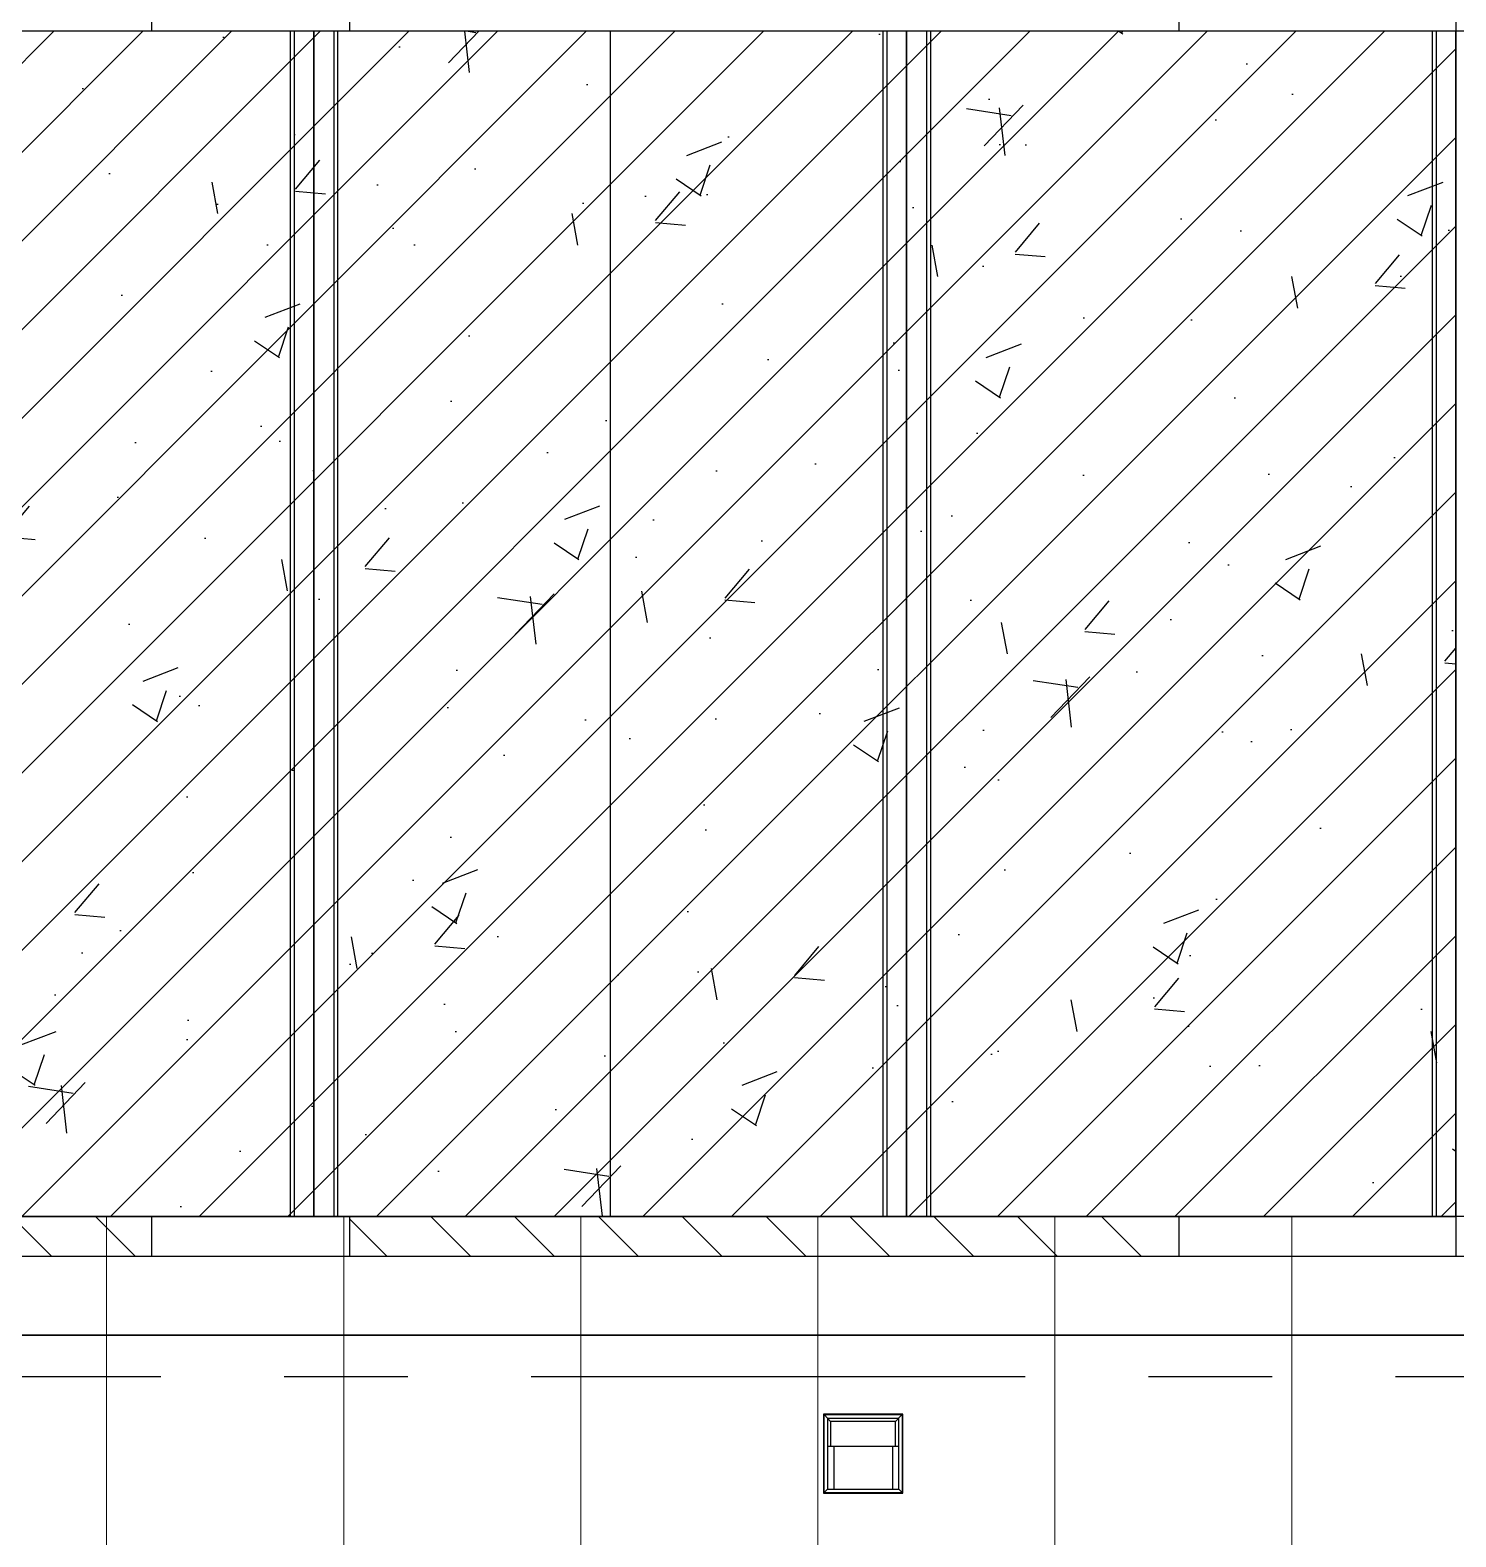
# Model space of a CAD drawing. Header units: millimetres. Extents: x -4391136 to -1798569, y -886572 to -291056.
# Drawn here: x -2134203 to -2130595, y -394351 to -390537 of the extents above; entities that cross this region are included whole.
import ezdxf

# ---------------------------------------------------------------- set-up
doc = ezdxf.new("R2010")
doc.units = ezdxf.units.MM
doc.linetypes.add('TA_GL_005.00000', pattern=[13.75, 5, -1.25, 1.25, -1.25, 5])
doc.linetypes.add('Xref-LOUVER-E1-E4$0$HIDDEN2', pattern=[4.7625, 3.175, -1.5875])
for name, color, linetype in [('000 - 0_SYM_DWG_GRIDLINE_MAIN_COLOR_251', 251, 'Continuous'), ('000 - CONCRETE_COL_CUT_COLOR_5', 5, 'Continuous'), ('000 - CONCRETE_COL_HATCH_', 251, 'Continuous'), ('000 - CONCRETE_COL_WIPEOUT_', 250, 'Continuous'), ('000 - CONCRETE_PRECAST_MAIN_COLOR_1', 1, 'Continuous'), ('000 - CONCRETE_PRECAST_WIPEOUT_', 250, 'Continuous'), ('000 - CONCRETE_WALL_MAIN_COLOR_1', 1, 'Continuous'), ('_PP-Dim', 1, 'Continuous'), ('Xref-E1-E4$0$E2_Ent2-CRD$0$_Beam', 253, 'Continuous'), ('Xref-E1-E4$0$E2_Ent2-CRD$0$_Col', 253, 'Continuous'), ('Xref-E1-E4$0$E2_Ent2-CRD$0$_Hatch', 253, 'Continuous'), ('Xref-E1-E4$0$E2_Ent2-CRD$0$A-200-M_WALL_EXT', 253, 'Continuous'), ('Xref-LOUVER-E1-E4$0$_PRECAST', 32, 'Xref-LOUVER-E1-E4$0$HIDDEN2')]:
    doc.layers.add(name, color=color, linetype=linetype)
doc.styles.add('TA', font='', dxfattribs={"height": 4.5})
doc.styles.get('TA').set_extended_font_data('Cordia New')
pattern_1 = [(135, (-97966.48, -101250), (-106.06602, -106.06602), [])]

# ---------------------------------------------------------------- blocks, each defined once
blk = doc.blocks.new('W-1-PP17-ENT2_REV00_20260527-020919_ELEVATION_2_ST')
at = {"layer": 'Xref-E1-E4$0$E2_Ent2-CRD$0$_Hatch', "lineweight": -3}
h = blk.add_hatch(dxfattribs=at)
h.set_pattern_fill('FP_5', color=256, style=0, pattern_type=2)
h.set_pattern_definition(pattern_1)
h.paths.add_polyline_path([(-19735, 102190), (-19735, 103500), (-22025, 103500), (-22025, 102190), (-20233.7, 102190)])
h = blk.add_hatch(dxfattribs=at)
h.set_pattern_fill('FP_5', color=256, style=0, pattern_type=2)
h.set_pattern_definition(pattern_1)
h.paths.add_polyline_path([(-19735, 102190), (-19735, 103500), (-22025, 103500), (-22025, 102190), (-20233.7, 102190)])
h = blk.add_hatch(dxfattribs=at)
h.set_pattern_fill('FP_5', color=256, style=0, pattern_type=2)
h.set_pattern_definition(pattern_1)
h.paths.add_polyline_path([(-17135, 102190), (-17135, 103500), (-19235, 103500), (-19235, 102190)])
h = blk.add_hatch(dxfattribs=at)
h.set_pattern_fill('FP_5', color=256, style=0, pattern_type=2)
h.set_pattern_definition(pattern_1)
h.paths.add_polyline_path([(-17135, 102190), (-17135, 103500), (-19235, 103500), (-19235, 102190)])
at = {"layer": 'Xref-E1-E4$0$E2_Ent2-CRD$0$_Beam', "lineweight": -3}
for p, q in [((-22025, 104990), (-19735, 104990)), ((-19235, 104690), (-17135, 104690))]:
    blk.add_line(p, q, dxfattribs=at)
at = {"layer": 'Xref-E1-E4$0$E2_Ent2-CRD$0$_Col'}
for points in [[(-19735, 102190), (-19735, 114090), (-19235, 114090), (-19235, 102190)], [(-17135, 102190), (-17135, 114090), (-16435, 114090), (-16435, 102190)]]:
    blk.add_lwpolyline(points, dxfattribs=at)
at = {"layer": 'Xref-E1-E4$0$E2_Ent2-CRD$0$A-200-M_WALL_EXT', "lineweight": -3}
for p, q in [((-19735, 103500), (-22025, 103500)), ((-19735, 102190), (-19735, 103500)), ((-17135, 103500), (-19235, 103500)), ((-19235, 103500), (-19235, 102190)), ((-17135, 102190), (-17135, 103500)), ((-22025, 102190), (970, 102190))]:
    blk.add_line(p, q, dxfattribs=at)
at = {"layer": 'Xref-LOUVER-E1-E4$0$_PRECAST'}
blk.add_line((-22275, 102290), (-16435, 102290), dxfattribs=at)
for points in [[(-16435, 105290), (-22275, 105290), (-22275, 102290)], [(-19325, 102290), (-19325, 105290)], [(-17825, 102290), (-17825, 105290)], [(-16435, 102290), (-16435, 105290)]]:
    blk.add_lwpolyline(points, dxfattribs=at)
blk = doc.blocks.new('*U1514')
at = {"layer": '000 - 0_SYM_DWG_GRIDLINE_MAIN_COLOR_251', "color": 0, "linetype": 'ByBlock', "ltscale": 5}
blk.add_line((20, 0), (-622.815, 0), dxfattribs=at)
at = {"style": 'TA', "flags": 1}
blk.add_attdef('LOCATION', (6, -6), '', height=4.5, rotation=270, dxfattribs=at)
blk = doc.blocks.new('W-1-PP17-ENT2_REV00_20260527-020919_ELEVATION_2_PRECAST')
blk.add_wipeout([(5840, 0), (0, 0), (0, -3000), (5840, -3000)]).dxf.layer = '000 - CONCRETE_PRECAST_WIPEOUT_'
at = {"layer": '000 - CONCRETE_COL_HATCH_'}
h = blk.add_hatch(dxfattribs=at)
h.set_pattern_fill('ANSI31', color=256)
h.set_pattern_definition([(45, (-112882316.63, -18304642.85), (-112.25320151, 112.25320151), [])])
h.paths.add_polyline_path([(5840, 0), (0, 0), (0, -3000), (5840, -3000)])
h = blk.add_hatch(dxfattribs=at)
h.set_pattern_fill('AR-CONC', color=256, scale=0.1)
h.set_pattern_definition([(50, (-112882316.6, -18304642.85), (910.923345, -79.6954277), [95.25, -1047.75]), (355, (-112882316.6, -18304642.85), (-176.217107, 955.284226), [76.2, -838.202921]), (100.4514447, (-112882240.7, -18304649.5), (734.7062355, 875.5887596), [80.950044, -890.451223]), (46.1842, (-112882316.6, -18304388.9), (1355.395204, -210.21164), [142.875, -1571.625]), (96.6355576, (-112882203.7, -18304406.4), (1187.02067, 1237.130623), [121.425116, -1335.67804]), (351.1841512, (-112882316.6, -18304388.9), (1187.02067, 1237.130623), [114.299835, -1257.29866]), (21, (-112882189.6, -18304452.35), (758.0719563, -511.325991), [95.25, -1047.75]), (326, (-112882189.6, -18304452.35), (309.010142, 920.9398306), [76.2, -838.2]), (71.451445, (-112882126.5, -18304495), (1067.0820964, 409.6138444), [80.950044, -890.449688]), (37.5, (-112882316.63, -18304642.85), (15.44301625, 422.7751944), [0, -828.04, 0, -850.9, 0, -841.375]), (7.5, (-112882316.63, -18304642.85), (334.0983126, 500.9028741), [0, -485.14, 0, -808.99, 0, -320.675]), (327.5, (-112882599.84, -18304642.85), (677.9529758, -28.64372), [0, -317.5, 0, -990.6, 0, -1314.45]), (317.5, (-112882726.84, -18304642.85), (740.645907, 127.1324552), [0, -412.75, 0, -657.86, 0, -933.45])])
h.paths.add_polyline_path([(5840, 0), (0, 0), (0, -3000), (5840, -3000)])
at = {"layer": '000 - CONCRETE_PRECAST_MAIN_COLOR_1'}
for p, q in [((2950, -3000), (2950, 0)), ((4450, -3000), (4450, 0)), ((5840, -3000), (5840, 0))]:
    blk.add_line(p, q, dxfattribs=at)
blk.add_lwpolyline([(5840, 0), (0, 0), (0, -3000), (5840, -3000), (5840, 0)], close=True, dxfattribs=at)
blk = doc.blocks.new('DPA_Curved type A - Curved Type A-31239856-ENTRANCE 2 - ENLARGE ELEVATION 2')
at = {"layer": '000 - CONCRETE_PRECAST_MAIN_COLOR_1'}
for p, q in [((-517473.9, 102290), (-517473.9, 105290)), ((-517473.9, 105290), (-517473.9, 102290)), ((-517423.9, 105290), (-517423.9, 102290)), ((-517423.9, 105290), (-517423.9, 102290)), ((-517413.9, 105290), (-517413.9, 102290)), ((-516033.9, 105290), (-516033.9, 102290)), ((-516023.9, 105290), (-516023.9, 102290)), ((-516023.9, 105290), (-516023.9, 102290)), ((-515973.9, 105290), (-515973.9, 102290)), ((-515973.9, 105290), (-515973.9, 102290)), ((-517473.9, 102290), (-515973.9, 102290)), ((-517423.9, 102290), (-517473.9, 102290)), ((-517413.9, 102290), (-517423.9, 102290)), ((-516033.9, 102290), (-517413.9, 102290)), ((-516023.9, 102290), (-516033.9, 102290)), ((-515973.9, 102290), (-516023.9, 102290))]:
    blk.add_line(p, q, dxfattribs=at)
blk = doc.blocks.new('DPA_Curved type B - Curved Type B-31237771-ENTRANCE 2 - ENLARGE ELEVATION 2')
at = {"layer": '000 - CONCRETE_PRECAST_MAIN_COLOR_1'}
for p, q in [((-515973.9, 102290), (-515973.9, 105290)), ((-515973.9, 105290), (-515973.9, 102290)), ((-515923.9, 105290), (-515923.9, 102290)), ((-515923.9, 105290), (-515923.9, 102290)), ((-515913.9, 105290), (-515913.9, 102290)), ((-515223.9, 105290), (-515223.9, 102290)), ((-514533.9, 105290), (-514533.9, 102290)), ((-514523.9, 105290), (-514523.9, 102290)), ((-514523.9, 105290), (-514523.9, 102290)), ((-514473.9, 102290), (-514473.9, 105290)), ((-514473.9, 105290), (-514473.9, 102290)), ((-515923.9, 102290), (-515973.9, 102290)), ((-515973.9, 102290), (-514473.9, 102290)), ((-515913.9, 102290), (-515923.9, 102290)), ((-515223.9, 102290), (-515913.9, 102290)), ((-514533.9, 102290), (-515223.9, 102290)), ((-514523.9, 102290), (-514533.9, 102290)), ((-514473.9, 102290), (-514523.9, 102290))]:
    blk.add_line(p, q, dxfattribs=at)
blk = doc.blocks.new('DPA_Curved type A_Corner 1 - Curved Type A_corner 1-31495886-ENTRANCE 2 - ENLARGE ELEVATION 2')
at = {"layer": '000 - CONCRETE_PRECAST_MAIN_COLOR_1'}
for p, q in [((-514473.9, 102290), (-514473.9, 105290)), ((-514473.9, 105290), (-514473.9, 102290)), ((-514423.9, 105290), (-514423.9, 102290)), ((-514423.9, 105290), (-514423.9, 102290)), ((-514413.9, 105290), (-514413.9, 102290)), ((-513143.9, 105290), (-513143.9, 102290)), ((-513133.9, 105290), (-513133.9, 102290)), ((-513133.9, 105290), (-513133.9, 102290)), ((-513083.9, 105290), (-513083.9, 102290)), ((-513083.9, 105290), (-513083.9, 102290)), ((-514473.9, 102290), (-513083.9, 102290)), ((-514423.9, 102290), (-514473.9, 102290)), ((-514413.9, 102290), (-514423.9, 102290)), ((-513143.9, 102290), (-514413.9, 102290)), ((-513133.9, 102290), (-513143.9, 102290)), ((-513083.9, 102290), (-513133.9, 102290))]:
    blk.add_line(p, q, dxfattribs=at)
blk = doc.blocks.new('DPA_LIGHTING_WALL MOUNT_WLL711 1 - 10W LED_use_-V131-ENTRANCE 2 - ENLARGE ELEVATION 2')
at = {"layer": '000 - CONCRETE_WALL_MAIN_COLOR_1'}
for p, q in [((-517483.9, 101790), (-517683.9, 101790)), ((-517683.9, 101790), (-517683.9, 101590)), ((-517682.9, 101789), (-517666.8, 101771)), ((-517682.9, 101789), (-517484.9, 101789)), ((-517682.9, 101591), (-517682.9, 101789)), ((-517501.8, 101771), (-517484.9, 101789)), ((-517484.9, 101789), (-517484.9, 101591)), ((-517483.9, 101590), (-517483.9, 101790)), ((-517673.9, 101780), (-517493.9, 101780)), ((-517673.9, 101780), (-517673.9, 101600)), ((-517501.8, 101771), (-517666.8, 101771)), ((-517666.8, 101771), (-517666.8, 101709.4)), ((-517501.8, 101709.4), (-517501.8, 101771)), ((-517493.9, 101600), (-517493.9, 101780)), ((-517673.9, 101709.4), (-517493.9, 101709.4)), ((-517658.2, 101709.4), (-517658.2, 101600)), ((-517508.5, 101600), (-517508.5, 101709.4)), ((-517683.9, 101590), (-517673.9, 101600)), ((-517673.9, 101600), (-517493.9, 101600)), ((-517483.9, 101590), (-517493.9, 101600)), ((-517683.9, 101590), (-517483.9, 101590)), ((-517484.9, 101591), (-517682.9, 101591))]:
    blk.add_line(p, q, dxfattribs=at)
blk = doc.blocks.new('A$C3de08056')
at = {"layer": '000 - CONCRETE_WALL_MAIN_COLOR_1', "lineweight": 9}
h = blk.add_hatch(dxfattribs=at)
h.set_pattern_fill('FP_5', color=256, style=0, pattern_type=2)
h.set_pattern_definition([(90, (-5209.9, -3900), (-600, 4e-14), [])])
h.paths.add_polyline_path([(-28499.9, -4200), (-5104.9, -4200), (-5104.9, -3900), (-28499.9, -3900), (-28499.9, -4130.1)])
h = blk.add_hatch(dxfattribs=at)
h.set_pattern_fill('FP_1', color=256, style=0, pattern_type=2)
h.set_pattern_definition([(90, (-5209.9, -4840), (-600, 4e-14), [])])
h.paths.add_polyline_path([(-28609.9, -5100), (-28597.4, -5100), (-28597.4, -5095), (-28002.4, -5095), (-28002.4, -5100), (-27998.1, -5100), (-27998.1, -5095), (-27403.1, -5095), (-27403.1, -5100), (-27398.8, -5100), (-27398.8, -5095), (-26803.8, -5095), (-26803.8, -5100), (-26799.6, -5100), (-26799.6, -5095), (-26204.6, -5095), (-26204.6, -5100), (-26200.3, -5100), (-26200.3, -5095), (-25605.3, -5095), (-25605.3, -5100), (-25601, -5100), (-25601, -5095), (-25006, -5095), (-25006, -5100), (-25001.7, -5100), (-25001.7, -5095), (-24406.7, -5095), (-24406.7, -5100), (-24402.4, -5100), (-24402.4, -5095), (-23807.4, -5095), (-23807.4, -5100), (-23803.1, -5100), (-23803.1, -5095), (-23208.1, -5095), (-23208.1, -5100), (-23203.8, -5100), (-23203.8, -5095), (-22608.8, -5095), (-22608.8, -5100), (-22604.6, -5100), (-22604.6, -5095), (-22009.6, -5095), (-22009.6, -5100), (-22005.3, -5100), (-22005.3, -5095), (-21410.3, -5095), (-21410.3, -5100), (-21406, -5100), (-21406, -5095), (-20811, -5095), (-20811, -5100), (-20806.7, -5100), (-20806.7, -5095), (-20211.7, -5095), (-20211.7, -5100), (-20207.4, -5100), (-20207.4, -5095), (-19612.4, -5095), (-19612.4, -5099.9), (-19607.4, -5099.9), (-19607.4, -5095), (-19128.4, -5094.5), (-6372.4, -4950), (-6372.4, -4945), (-5177.6, -4945), (-5177.6, -4950), (-5172.8, -4950), (-5172.8, -4945), (-5054.9, -4945), (-5054.9, -4850), (-28649.9, -4850), (-28649.9, -5100)])
h.paths.add_polyline_path([(-26298.1, -4840), (-5054.9, -4840), (-5054.9, -4200), (-5545.8, -4200), (-5545.8, -4510), (-5755.8, -4510), (-5755.8, -4200), (-26290.8, -4200), (-26290.8, -4510), (-26500.8, -4510), (-26500.8, -4200), (-28649.9, -4200), (-28649.9, -4840), (-26548, -4840)])
h.paths.add_polyline_path([(-28290.5, -4527.5), (-28306.9, -4521.9), (-28316.6, -4508.5), (-28316.3, -4491), (-28306.6, -4477.7), (-28290.5, -4472.5), (-28274.1, -4478.1), (-28264.3, -4492.3), (-28264.7, -4509), (-28274.4, -4522.3), (-28288.1, -4526.7)])
h.paths.add_polyline_path([(-28288.5, -4516.7), (-28278.1, -4512.4), (-28274.3, -4502), (-28279.7, -4502), (-28282.5, -4508.1), (-28288.5, -4510.7), (-28288.5, -4515.9)])
h.paths.add_polyline_path([(-28292.5, -4516.7), (-28292.5, -4510.7), (-28298.5, -4508.1), (-28302, -4502), (-28307.1, -4502.2), (-28302.3, -4512.6), (-28294.4, -4515.9)])
h.paths.add_polyline_path([(-28302, -4498), (-28301.2, -4498), (-28298.5, -4491.9), (-28292.5, -4489.3), (-28292.5, -4483.3), (-28302.8, -4487.6), (-28306.7, -4498), (-28305.4, -4498)])
h.paths.add_polyline_path([(-28273.8, -4498), (-28278.6, -4487.4), (-28288.5, -4483.3), (-28288.5, -4489.3), (-28282.2, -4492.3), (-28279, -4498), (-28274.3, -4498)])
h.paths.add_polyline_path([(-28290.5, -4343.9), (-28295.6, -4343.1), (-28296.1, -4338.3), (-28296.4, -4333.4), (-28296, -4326.9), (-28295.6, -4326.4), (-28301.1, -4325.8), (-28305.5, -4323), (-28305.5, -4314.2), (-28300.1, -4311.3), (-28297.3, -4310.8), (-28297.5, -4308.6), (-28301.5, -4306.4), (-28301.5, -4303.8), (-28303.9, -4303.8), (-28304.1, -4304.9), (-28307.8, -4315.2), (-28309.9, -4315.2), (-28310.2, -4303.8), (-28311.8, -4303.8), (-28310, -4299.5), (-28311.7, -4296.1), (-28309.9, -4296.1), (-28310, -4282), (-28311.2, -4279.8), (-28311.2, -4275.6), (-28309.9, -4273.3), (-28307.5, -4272.1), (-28302.8, -4271.9), (-28300, -4271.9), (-28295.6, -4265), (-28293.9, -4265), (-28293.9, -4263), (-28287, -4263), (-28287, -4265), (-28285.3, -4265), (-28281, -4271.9), (-28279.5, -4271.9), (-28279.9, -4283.5), (-28282.4, -4283.5), (-28282.1, -4292.2), (-28279.5, -4293.6), (-28279.5, -4306.4), (-28283.6, -4308.7), (-28283.4, -4311), (-28278.8, -4312.1), (-28275.5, -4314.2), (-28275.5, -4323), (-28279.9, -4325.8), (-28285.4, -4326.8), (-28284.5, -4327), (-28285.1, -4330.9), (-28285.3, -4331.7), (-28284.5, -4332.1), (-28285.1, -4335.7), (-28285.3, -4336.5), (-28284.5, -4336.9), (-28285, -4340), (-28285.4, -4343.1)])
h.paths.add_polyline_path([(-28314.8, -4300.8), (-28314.8, -4299.2), (-28313.9, -4300)])
h.paths.add_polyline_path([(-28311.9, -4298), (-28312.5, -4296.2), (-28311.7, -4296.1)])
h.paths.add_polyline_path([(-28302.5, -4296.1), (-28301.5, -4296.1), (-28301.5, -4293.6), (-28298.5, -4291.3), (-28298.9, -4283.5), (-28302.8, -4283.5), (-28302.8, -4296.1)])
h.paths.add_polyline_path([(-28306.4, -4279.2), (-28305.1, -4278.5), (-28305.1, -4277), (-28306.4, -4276.2), (-28307.7, -4277), (-28307.7, -4278.5), (-28306.8, -4279.2)])
at = {"layer": '000 - CONCRETE_WALL_MAIN_COLOR_1'}
for p, q in [((-16609.4, -900), (-29559.4, -900)), ((-22609.9, -900), (-22609.9, -2800)), ((-22609.9, -2800), (-22609.9, -900)), ((-5104.9, -3900), (-28499.9, -3900)), ((-5054.9, -4200), (-28649.9, -4200)), ((-28499.9, -4200), (-5204.9, -4200)), ((-28499.9, -4200), (-5104.9, -4200))]:
    blk.add_line(p, q, dxfattribs=at)
at = {"layer": '000 - CONCRETE_PRECAST_MAIN_COLOR_1'}
for name in ['DPA_Curved type A - Curved Type A-31239856-ENTRANCE 2 - ENLARGE ELEVATION 2', 'DPA_Curved type B - Curved Type B-31237771-ENTRANCE 2 - ENLARGE ELEVATION 2', 'DPA_Curved type A_Corner 1 - Curved Type A_corner 1-31495886-ENTRANCE 2 - ENLARGE ELEVATION 2']:
    blk.add_blockref(name, (490474, -106190), dxfattribs=at)
at = {"layer": '000 - CONCRETE_WALL_MAIN_COLOR_1'}
blk.add_blockref('DPA_LIGHTING_WALL MOUNT_WLL711 1 - 10W LED_use_-V131-ENTRANCE 2 - ENLARGE ELEVATION 2', (493474, -106190), dxfattribs=at)
blk = doc.blocks.new('W-1-PP17-ENT2_REV00_20260527-020919_ELEVATION_2_EX')
blk.add_blockref('A$C3de08056', (6174.9, 106190))

msp = doc.modelspace()

# ---------------------------------------------------------------- block references
at = {"layer": '000 - 0_SYM_DWG_GRIDLINE_MAIN_COLOR_251', "linetype": 'TA_GL_005.00000', "xscale": 50, "yscale": 50, "zscale": 50, "rotation": 180}
msp.add_blockref('*U1514', (-2140684.8, -393945.5), dxfattribs=at)
at = {"layer": '_PP-Dim'}
msp.add_blockref('W-1-PP17-ENT2_REV00_20260527-020919_ELEVATION_2_ST', (-2114159.8, -495830.4), dxfattribs=at)

# ---------------------------------------------------------------- next in the draw order: block references
msp.add_blockref('W-1-PP17-ENT2_REV00_20260527-020919_ELEVATION_2_PRECAST', (-2136434.8, -390540.4))

# ---------------------------------------------------------------- next in the draw order: block references
msp.add_blockref('W-1-PP17-ENT2_REV00_20260527-020919_ELEVATION_2_EX', (-2114159.8, -495830.4))

doc.saveas('drawing.dxf')
